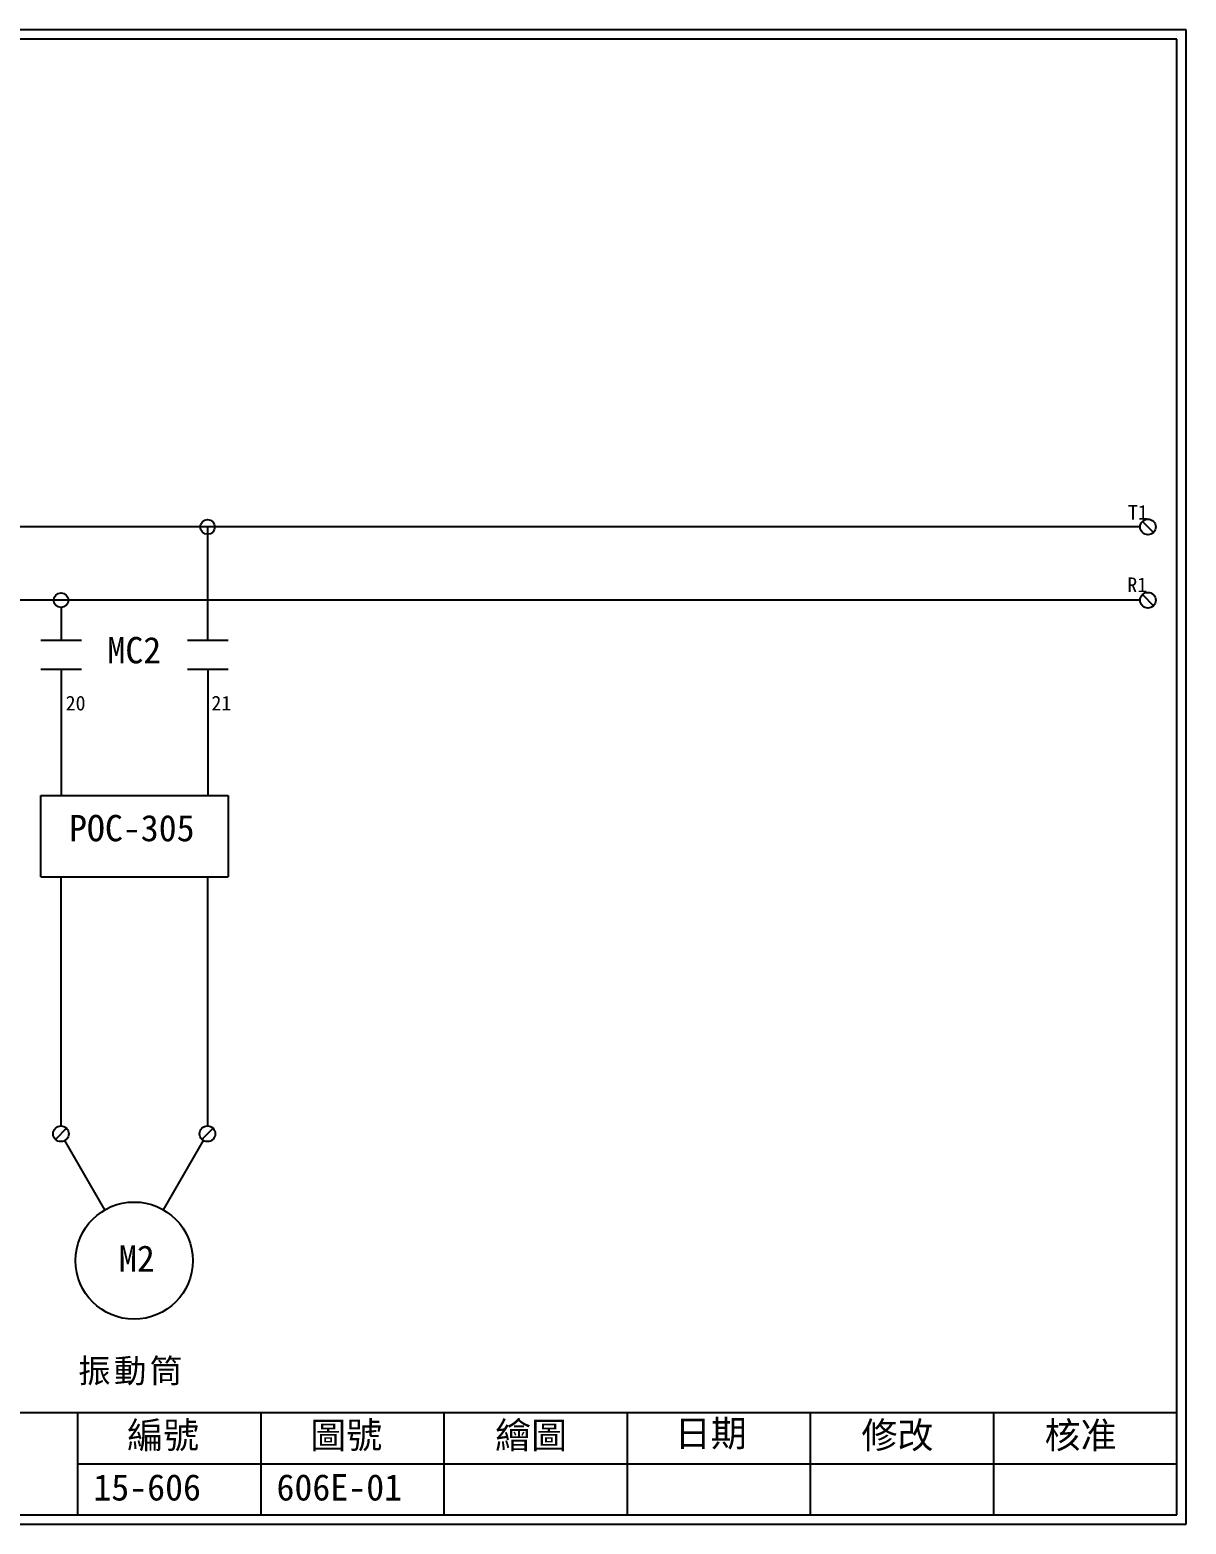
# Model space of a CAD drawing. Extents: x 10 to 297, y 3 to 207.
# Drawn here: x 139.2 to 297, y 3 to 207 of the extents above; entities that cross this region are included whole.
import ezdxf

# ---------------------------------------------------------------- set-up
doc = ezdxf.new("R2010")
doc.units = 0
doc.layers.get('0').update_dxf_attribs({"linetype": 'CONTINUOUS'})
for name, color, linetype in [('7', 7, 'CONTINUOUS'), ('圖框層', 7, 'CONTINUOUS'), ('標尺寸層', 3, 'CONTINUOUS')]:
    doc.layers.add(name, color=color, linetype=linetype)
doc.styles.add('STSL', font='kaiu.ttf')
doc.styles.add('標楷體', font='kaiu.ttf')

msp = doc.modelspace()

# ---------------------------------------------------------------- linework, layer by layer
for p, q in [((290.72, 139.12), (42.17, 139.12)), ((163.45, 139.12), (163.46, 123.67)), ((290.72, 129.12), (22.17, 129.12)), ((143.46, 128.12), (143.46, 123.67)), ((143.47, 119.7), (143.48, 102.48)), ((163.47, 119.7), (163.48, 102.48)), ((144.2, 57.03), (142.69, 55.52)), ((149.43, 45.9), (143.98, 55.35)), ((157.43, 45.9), (162.89, 55.36)), ((164.2, 57.03), (162.69, 55.52))]:
    msp.add_line(p, q)
for centre, radius in [((143.44, 56.28), 1.07), ((163.44, 56.28), 1.07), ((153.43, 38.97), 8)]:
    msp.add_circle(centre, radius)
at = {"layer": '7'}
for centre in [(291.79, 139.12), (291.79, 129.12)]:
    msp.add_circle(centre, 1.07, dxfattribs=at)
at = {"layer": '圖框層', "color": 7}
for p, q in [((297, 206.97), (10, 206.97)), ((297, 3), (297, 206.97)), ((295.75, 205.72), (11.25, 205.72)), ((295.75, 4.25), (295.75, 205.72)), ((11.25, 18.25), (295.75, 18.25)), ((145.75, 4.25), (145.75, 18.25)), ((170.75, 4.25), (170.75, 18.25)), ((195.75, 4.25), (195.75, 18.25)), ((220.75, 4.25), (220.75, 18.25)), ((245.75, 4.25), (245.75, 18.25)), ((270.75, 4.25), (270.75, 18.25)), ((145.75, 11.25), (295.75, 11.25)), ((11.25, 4.25), (295.75, 4.25)), ((10, 3), (297, 3))]:
    msp.add_line(p, q, dxfattribs=at)
at = {"layer": '標尺寸層', "color": 7}
for p, q in [((291.03, 139.88), (292.54, 138.36)), ((291.03, 129.88), (292.54, 128.36)), ((140.7, 123.67), (146.26, 123.67)), ((160.7, 123.67), (166.26, 123.67)), ((140.7, 119.7), (146.26, 119.7)), ((160.7, 119.7), (166.26, 119.7)), ((140.7, 102.48), (146.26, 102.48)), ((140.7, 91.34), (140.7, 102.48)), ((146.26, 102.48), (160.7, 102.48)), ((160.7, 102.48), (166.26, 102.48)), ((166.26, 102.48), (166.26, 91.34)), ((140.7, 91.34), (146.26, 91.34)), ((143.48, 57.35), (143.48, 91.34)), ((146.26, 91.34), (160.7, 91.34)), ((160.7, 91.34), (166.26, 91.34)), ((163.48, 57.35), (163.48, 91.34))]:
    msp.add_line(p, q, dxfattribs=at)
for centre in [(163.45, 139.12), (143.46, 129.12)]:
    msp.add_circle(centre, 1, dxfattribs=at)

# ---------------------------------------------------------------- texts
at = {"color": 0, "insert": (153.11, 30.97), "char_height": 3.25, "width": 29.841, "attachment_point": 2, "style": '標楷體'}
msp.add_mtext('{\\T1.1;\\P振動筒}', dxfattribs=at)
at = {"layer": '圖框層', "color": 4, "style": 'STSL'}
for s, height, p in [('T1', 2, (289.06, 140.11)), ('R1', 2, (288.97, 130.22)), ('MC2', 3.6, (149.78, 120.5)), ('20', 2, (144.08, 114.07)), ('21', 2, (163.98, 114.07)), ('POC-305', 3.6, (144.54, 96.21)), ('M2', 3.6, (151.35, 37.45)), ('編號', 3.6, (152.47, 13.34)), ('圖號', 3.6, (177.47, 13.34)), ('繪圖', 3.6, (202.69, 13.34)), ('日期', 3.6, (227.22, 13.59)), ('修改', 3.6, (252.69, 13.34)), ('核准', 3.6, (277.69, 13.34)), ('15-606', 3.6, (147.86, 6.22)), ('606E-01', 3.6, (172.86, 6.22))]:
    msp.add_text(s, height=height, dxfattribs=at).set_placement(p)

doc.saveas('drawing.dxf')
